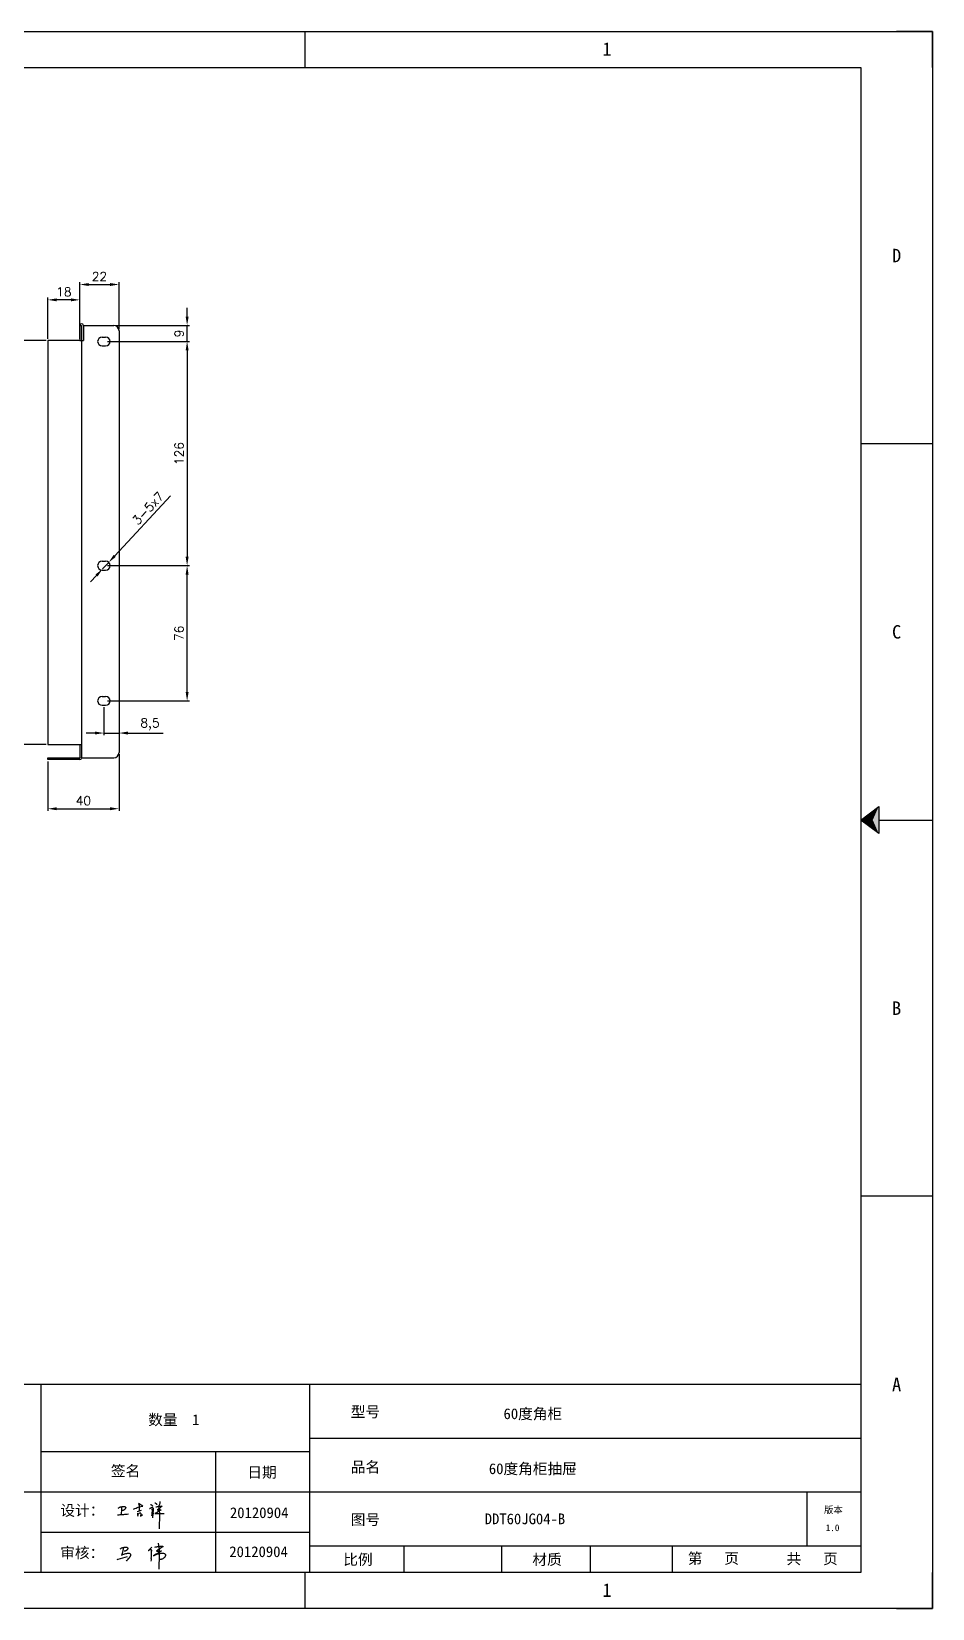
# Model space of a CAD drawing. Header units: millimetres. Extents: x -43476 to -13830, y -16942 to 55335.
# Drawn here: x -24209 to -23703, y 33337 to 34223 of the extents above; entities that cross this region are included whole.
import ezdxf
from ezdxf.enums import TextEntityAlignment as Align

# ---------------------------------------------------------------- set-up
doc = ezdxf.new("R2010")
doc.units = ezdxf.units.MM
doc.linetypes.add('DOT', pattern=[0.25, 0, -0.25])
doc.layers.add('dim', color=2, linetype='Continuous', lineweight=9)
doc.layers.add('print', color=30, linetype='Continuous')
doc.styles.add('Dartop', font='')
doc.styles.add('hzHT', font='simhei.ttf')
doc.styles.get("Standard").update_dxf_attribs({"font": 'txt', "bigfont": 'gbcbig.shx'})
doc.styles.get('Dartop').set_extended_font_data('FangSong_GB2312')
doc.dimstyles.new('small', dxfattribs={"dimtxt": 5, "dimasz": 5, "dimexe": 1.25, "dimexo": 1, "dimgap": 2, "dimtad": 1, "dimtxsty": 'Standard', "dimcen": 2.5, "dimadec": 0, "dimazin": 0, "dimtfac": 1, "dimtmove": 0, "dimatfit": 3, "dimfxl": 0, "dimarcsym": 0})

# ---------------------------------------------------------------- blocks, each defined once
blk = doc.blocks.new('*U4')
at = {"color": 254, "linetype": 'Continuous', "extrusion": (0, 0, -1)}
for points in [[(-33.167, 11), (-33, 11), (-33.25, 11.188)], [(-33.167, 11), (-33.25, 10.812), (-33, 11)], [(-33.167, 11), (-33.25, 11.188), (-33.25, 10.812)]]:
    blk.add_solid(points, dxfattribs=at)
blk = doc.blocks.new('h')
for p, q in [((20773.3, -2331.8), (20775.3, -2338.7)), ((20789.1, -2340.9), (20773.5, -2331.9)), ((20775.3, -2338.7), (20775.6, -2351.2)), ((20845.7, -2343.5), (20848.4, -2353)), ((20768.1, -2360.9), (20773, -2359.1)), ((20769.5, -2366.9), (20769.8, -2370.6)), ((20769.8, -2370.6), (20770.9, -2378)), ((20770.9, -2378), (20771.5, -2370.6)), ((20772.4, -2369.3), (20774.9, -2367.8)), ((20773, -2359.1), (20784.1, -2355.2)), ((20775.6, -2351.2), (20775.5, -2357.3)), ((20782.2, -2369.2), (20780, -2377.1)), ((20780, -2377.1), (20788.3, -2371.3)), ((20780.1, -2366.4), (20780.8, -2366.4)), ((20781.9, -2367.4), (20782.2, -2369.2)), ((20848.9, -2370.3), (20847.9, -2424)), ((20848.4, -2353), (20848.9, -2370.3))]:
    blk.add_line(p, q)
for points in [[(20699.1, -2348.2, -0.029745), (20704.6, -2345.4, -0.046842), (20708.4, -2344.2, -0.00919), (20714.3, -2343, -0.018517), (20717.2, -2342.5, -0.037841), (20720.3, -2342.4, -0.039541), (20723.2, -2342.8, -0.149785), (20726, -2344.3, -0.204935), (20726.9, -2346.6, -0.074872), (20726.5, -2348.3, -0.061615), (20725.6, -2350.3, -0.034204), (20723.8, -2352.6, -0.045776), (20722.3, -2354.1, -0.054985), (20720.4, -2355.3, -0.036348), (20717.3, -2356.5, -0.067752), (20715.7, -2356.8, -0.043553), (20713.2, -2356.7)], [(20755, -2351.9, -0.024077), (20759.9, -2350.1, -0.013147), (20768.7, -2346.5, -0.00522), (20775.4, -2344.1, -0.018517), (20777.3, -2343.4, -0.008274), (20786.3, -2341, -0.039541), (20788.3, -2340.8, -0.079216), (20789.4, -2341, -0.204935)], [(20816.8, -2335, -0.053561), (20819.6, -2336.1, -0.075272), (20821.3, -2337.3, -0.005295), (20822.5, -2338.5, -0.009337), (20823.1, -2339.1, -0.026146), (20823.7, -2339.8, -0.016644), (20824.5, -2340.9)], [(20832.1, -2329.2, -0.053561), (20834.9, -2330.3, -0.075272), (20836.7, -2331.5, -0.005295), (20837.8, -2332.6, -0.009337), (20838.5, -2333.3, -0.026146), (20839, -2334, -0.016644), (20839.8, -2335.1)], [(20836, -2343.7, -0.02797), (20842.1, -2342.6, -0.048868), (20845.6, -2342.2, -0.00919), (20851.1, -2341.4, -0.018517), (20853.9, -2341.1, -0.037841), (20856.7, -2341.2, -0.039541), (20859.4, -2341.6, -0.018282), (20840.6, -2354.7, -0.000937)], [(20847.6, -2340.2, 0.021784), (20849.6, -2335.9, 0.028296), (20850.8, -2332.4, 0.008136), (20851.9, -2328.2, 0.028913), (20852.2, -2327, 0.08193), (20852.1, -2325.9, 0.075058), (20851.7, -2324.7, 0.275043)], [(20696.6, -2372.4, 0.002073), (20710.6, -2371.9, 0.016137), (20719.6, -2371.3, 0.008314), (20736.9, -2369.3)], [(20813.5, -2350.1, 0.007348), (20815.9, -2348.7, 0.008421), (20818, -2347.3, 0.009459), (20819.7, -2346.2, -0.016325), (20820.7, -2345.5, -0.173771), (20821.8, -2345.3, -0.085159), (20823.9, -2346, -0.125883), (20826, -2347.9, -0.160659), (20826.6, -2350.1, -0.010447), (20826.5, -2352.3, -0.008247), (20826.2, -2355.1, -0.002698), (20825.3, -2374, 0.001562), (20823.9, -2383.7, 0.016137)]]:
    blk.add_lwpolyline(points, format="xyb")
for points in [[(20711.3, -2343.5), (20711.3, -2343.5), (20711.5, -2355.8), (20710.7, -2368), (20710.6, -2371.9)], [(20821.5, -2350.6), (20822.4, -2359.2), (20822.2, -2364.9), (20821.7, -2369), (20821.3, -2376.3), (20823.6, -2368.5), (20827.2, -2366.3), (20829.5, -2366.3)], [(20840.6, -2354.7), (20850, -2354.7), (20855, -2354.3), (20845.9, -2361.1), (20840.5, -2364), (20833, -2367.5), (20863.2, -2367.4), (20865.9, -2367.3)]]:
    blk.add_lwpolyline(points)
for centre, radius, start, end in [((20773.7, -2371.2), 2.3, 121.9907, 163.6016), ((20787.5, -2406), 40.3, 100.6183, 108.2482), ((20780.8, -2367.6), 1.15, 9.4675, 90)]:
    blk.add_arc(centre, radius, start, end)
blk = doc.blocks.new('*D107')
at = {"layer": 'Defpoints', "color": 0, "transparency": 16777216}
for p in [(-24199.72, 34049.18), (-24223.48, 33822.18), (-24199.72, 33822.18)]:
    blk.add_point(p, dxfattribs=at)
at = {"layer": 'dim', "color": 0, "lineweight": -2, "transparency": 16777216}
for p, q in [((-24200.72, 34049.18), (-24224.73, 34049.18)), ((-24223.48, 34044.18), (-24223.48, 33827.18)), ((-24200.72, 33822.18), (-24224.73, 33822.18))]:
    blk.add_line(p, q, dxfattribs=at)
at = {"layer": 'dim', "color": 0, "transparency": 16777216}
for points in [[(-24224.31, 34044.18), (-24222.64, 34044.18), (-24223.48, 34049.18)], [(-24224.31, 33827.18), (-24222.64, 33827.18), (-24223.48, 33822.18)]]:
    blk.add_solid(points, dxfattribs=at)
at = {"layer": 'dim', "color": 0, "transparency": 16777216, "insert": (-24227.98, 33935.68), "char_height": 5, "attachment_point": 5, "rotation": 90}
blk.add_mtext('227', dxfattribs=at)
blk = doc.blocks.new('*D108')
at = {"layer": 'Defpoints', "color": 0, "transparency": 16777216}
for p in [(-24159.72, 34080.69), (-24181.72, 34057.68), (-24159.72, 34054.68)]:
    blk.add_point(p, dxfattribs=at)
at = {"layer": 'dim', "color": 0, "lineweight": -2, "transparency": 16777216}
for p, q in [((-24181.72, 34058.68), (-24181.72, 34081.94)), ((-24176.72, 34080.69), (-24164.72, 34080.69)), ((-24159.72, 34055.68), (-24159.72, 34081.94))]:
    blk.add_line(p, q, dxfattribs=at)
at = {"layer": 'dim', "color": 0, "transparency": 16777216}
for points in [[(-24176.72, 34081.52), (-24176.72, 34079.86), (-24181.72, 34080.69)], [(-24164.72, 34081.52), (-24164.72, 34079.86), (-24159.72, 34080.69)]]:
    blk.add_solid(points, dxfattribs=at)
at = {"layer": 'dim', "color": 0, "transparency": 16777216, "insert": (-24170.72, 34085.19), "char_height": 5, "attachment_point": 5}
blk.add_mtext('22', dxfattribs=at)
blk = doc.blocks.new('*D109')
at = {"layer": 'Defpoints', "color": 0, "transparency": 16777216}
for p in [(-24199.72, 34072.08), (-24199.72, 34049.18), (-24181.72, 34049.18)]:
    blk.add_point(p, dxfattribs=at)
at = {"layer": 'dim', "color": 0, "lineweight": -2, "transparency": 16777216}
for p, q in [((-24199.72, 34050.18), (-24199.72, 34073.33)), ((-24186.72, 34072.08), (-24194.72, 34072.08)), ((-24181.72, 34050.18), (-24181.72, 34073.33))]:
    blk.add_line(p, q, dxfattribs=at)
at = {"layer": 'dim', "color": 0, "transparency": 16777216}
for points in [[(-24194.72, 34072.91), (-24194.72, 34071.24), (-24199.72, 34072.08)], [(-24186.72, 34072.91), (-24186.72, 34071.24), (-24181.72, 34072.08)]]:
    blk.add_solid(points, dxfattribs=at)
at = {"layer": 'dim', "color": 0, "transparency": 16777216, "insert": (-24190.72, 34076.58), "char_height": 5, "attachment_point": 5}
blk.add_mtext('18', dxfattribs=at)
blk = doc.blocks.new('*D110')
at = {"layer": 'Defpoints', "color": 0, "transparency": 16777216}
for p in [(-24159.72, 33817.68), (-24199.72, 33813.68), (-24159.72, 33786.05)]:
    blk.add_point(p, dxfattribs=at)
at = {"layer": 'dim', "color": 0, "lineweight": -2, "transparency": 16777216}
for p, q in [((-24159.72, 33816.68), (-24159.72, 33784.8)), ((-24199.72, 33812.68), (-24199.72, 33784.8)), ((-24194.72, 33786.05), (-24164.72, 33786.05))]:
    blk.add_line(p, q, dxfattribs=at)
at = {"layer": 'dim', "color": 0, "transparency": 16777216}
for points in [[(-24194.72, 33786.88), (-24194.72, 33785.22), (-24199.72, 33786.05)], [(-24164.72, 33786.88), (-24164.72, 33785.22), (-24159.72, 33786.05)]]:
    blk.add_solid(points, dxfattribs=at)
at = {"layer": 'dim', "color": 0, "transparency": 16777216, "insert": (-24179.72, 33790.55), "char_height": 5, "attachment_point": 5}
blk.add_mtext('40', dxfattribs=at)
blk = doc.blocks.new('*D111')
at = {"layer": 'Defpoints', "color": 0, "transparency": 16777216}
for p in [(-24162.72, 34057.68), (-24121.45, 34057.68), (-24167.22, 34048.68)]:
    blk.add_point(p, dxfattribs=at)
at = {"layer": 'dim', "color": 0, "lineweight": -2, "transparency": 16777216}
for p, q in [((-24121.45, 34062.68), (-24121.45, 34067.68)), ((-24161.72, 34057.68), (-24120.2, 34057.68)), ((-24121.45, 34048.68), (-24121.45, 34057.68)), ((-24166.22, 34048.68), (-24120.2, 34048.68)), ((-24121.45, 34043.68), (-24121.45, 34038.68))]:
    blk.add_line(p, q, dxfattribs=at)
at = {"layer": 'dim', "color": 0, "transparency": 16777216}
for points in [[(-24122.28, 34062.68), (-24120.61, 34062.68), (-24121.45, 34057.68)], [(-24122.28, 34043.68), (-24120.61, 34043.68), (-24121.45, 34048.68)]]:
    blk.add_solid(points, dxfattribs=at)
at = {"layer": 'dim', "color": 0, "transparency": 16777216, "insert": (-24125.95, 34053.18), "char_height": 5, "attachment_point": 5, "rotation": 90}
blk.add_mtext('9', dxfattribs=at)
blk = doc.blocks.new('*D112')
at = {"layer": 'Defpoints', "color": 0, "transparency": 16777216}
for p in [(-24167.22, 34048.68), (-24167.22, 33922.68), (-24121.45, 33922.68)]:
    blk.add_point(p, dxfattribs=at)
at = {"layer": 'dim', "color": 0, "lineweight": -2, "transparency": 16777216}
for p, q in [((-24166.22, 34048.68), (-24120.2, 34048.68)), ((-24121.45, 34043.68), (-24121.45, 33927.68)), ((-24166.22, 33922.68), (-24120.2, 33922.68))]:
    blk.add_line(p, q, dxfattribs=at)
at = {"layer": 'dim', "color": 0, "transparency": 16777216}
for points in [[(-24122.28, 34043.68), (-24120.61, 34043.68), (-24121.45, 34048.68)], [(-24122.28, 33927.68), (-24120.61, 33927.68), (-24121.45, 33922.68)]]:
    blk.add_solid(points, dxfattribs=at)
at = {"layer": 'dim', "color": 0, "transparency": 16777216, "insert": (-24125.95, 33985.68), "char_height": 5, "attachment_point": 5, "rotation": 90}
blk.add_mtext('126', dxfattribs=at)
blk = doc.blocks.new('*D113')
at = {"layer": 'Defpoints', "color": 0, "transparency": 16777216}
for p in [(-24167.22, 33922.68), (-24121.45, 33922.68), (-24167.22, 33846.68)]:
    blk.add_point(p, dxfattribs=at)
at = {"layer": 'dim', "color": 0, "lineweight": -2, "transparency": 16777216}
for p, q in [((-24166.22, 33922.68), (-24120.2, 33922.68)), ((-24121.45, 33851.68), (-24121.45, 33917.68)), ((-24166.22, 33846.68), (-24120.2, 33846.68))]:
    blk.add_line(p, q, dxfattribs=at)
at = {"layer": 'dim', "color": 0, "transparency": 16777216}
for points in [[(-24122.28, 33917.68), (-24120.61, 33917.68), (-24121.45, 33922.68)], [(-24122.28, 33851.68), (-24120.61, 33851.68), (-24121.45, 33846.68)]]:
    blk.add_solid(points, dxfattribs=at)
at = {"layer": 'dim', "color": 0, "transparency": 16777216, "insert": (-24125.95, 33884.68), "char_height": 5, "attachment_point": 5, "rotation": 90}
blk.add_mtext('76', dxfattribs=at)
blk = doc.blocks.new('*D114')
at = {"layer": 'Defpoints', "color": 0, "transparency": 16777216}
for p in [(-24168.22, 33844.18), (-24159.72, 33846.68), (-24159.72, 33828.59)]:
    blk.add_point(p, dxfattribs=at)
at = {"layer": 'dim', "color": 0, "lineweight": -2, "transparency": 16777216}
for p, q in [((-24168.22, 33843.18), (-24168.22, 33827.34)), ((-24159.72, 33845.68), (-24159.72, 33827.34)), ((-24173.22, 33828.59), (-24178.22, 33828.59)), ((-24168.22, 33828.59), (-24159.72, 33828.59)), ((-24154.72, 33828.59), (-24134.89, 33828.59))]:
    blk.add_line(p, q, dxfattribs=at)
at = {"layer": 'dim', "color": 0, "transparency": 16777216}
for points in [[(-24173.22, 33829.43), (-24173.22, 33827.76), (-24168.22, 33828.59)], [(-24154.72, 33829.43), (-24154.72, 33827.76), (-24159.72, 33828.59)]]:
    blk.add_solid(points, dxfattribs=at)
at = {"layer": 'dim', "color": 0, "transparency": 16777216, "insert": (-24142.31, 33833.51), "char_height": 5, "attachment_point": 5}
blk.add_mtext('8,5', dxfattribs=at)
blk = doc.blocks.new('*D115')
at = {"layer": 'Defpoints', "color": 0, "transparency": 16777216}
for p in [(-24168.93, 33920.85), (-24165.52, 33924.51)]:
    blk.add_point(p, dxfattribs=at)
at = {"layer": 'dim', "color": 0, "lineweight": -2, "transparency": 16777216}
for p, q in [((-24130.79, 33961.85), (-24162.12, 33928.17)), ((-24168.93, 33920.85), (-24165.52, 33924.51)), ((-24172.33, 33917.19), (-24175.74, 33913.53))]:
    blk.add_line(p, q, dxfattribs=at)
at = {"layer": 'dim', "color": 0, "transparency": 16777216}
for points in [[(-24172.94, 33917.75), (-24171.72, 33916.62), (-24168.93, 33920.85)], [(-24162.73, 33928.74), (-24161.51, 33927.6), (-24165.52, 33924.51)]]:
    blk.add_solid(points, dxfattribs=at)
at = {"layer": 'dim', "color": 0, "transparency": 16777216, "insert": (-24143.39, 33954.91), "char_height": 5, "attachment_point": 5, "rotation": 47.06988}
blk.add_mtext('3-5x7', dxfattribs=at)

msp = doc.modelspace()

# ---------------------------------------------------------------- linework, layer by layer
at = {"color": 0, "linetype": 'DOT'}
for p, q in [((-24982.292, 34222.886), (-23722.706, 34222.886)), ((-23702.562, 34202.742), (-23702.562, 33356.693)), ((-23722.706, 33336.549), (-24982.292, 33336.549))]:
    msp.add_line(p, q, dxfattribs=at)
at = {"color": 0}
for p, q in [((-24055.083, 34202.742), (-24055.083, 34222.886)), ((-23702.562, 34222.886), (-23722.706, 34222.886)), ((-23702.562, 34202.742), (-23702.562, 34222.886)), ((-24942.004, 34202.742), (-23742.85, 34202.742)), ((-23742.85, 34202.742), (-23742.85, 33356.693)), ((-23702.562, 33991.23), (-23742.85, 33991.23)), ((-23732.778, 33779.717), (-23702.562, 33779.717)), ((-23702.562, 33568.205), (-23742.85, 33568.205)), ((-23742.85, 33462.449), (-24354.725, 33462.449)), ((-24203.645, 33462.449), (-24203.645, 33356.693)), ((-24052.565, 33356.693), (-24052.565, 33462.449)), ((-24203.645, 33424.679), (-24052.565, 33424.679)), ((-24105.443, 33424.679), (-24105.443, 33356.693)), ((-24052.565, 33432.233), (-23742.85, 33432.233)), ((-24354.725, 33402.017), (-24203.645, 33402.017)), ((-24203.645, 33402.017), (-23742.85, 33402.017)), ((-23773.066, 33371.801), (-23773.066, 33402.017)), ((-24203.645, 33379.355), (-24052.565, 33379.355)), ((-24052.565, 33371.801), (-23742.85, 33371.801)), ((-23999.411, 33356.693), (-23999.411, 33371.801)), ((-23944.632, 33356.693), (-23944.632, 33371.801)), ((-23894.834, 33356.693), (-23894.834, 33371.801)), ((-23848.606, 33356.693), (-23848.606, 33371.801)), ((-23742.85, 33356.693), (-24942.004, 33356.693)), ((-24055.083, 33336.549), (-24055.083, 33356.693)), ((-23702.562, 33336.549), (-23702.562, 33356.693)), ((-23722.706, 33336.549), (-23702.562, 33336.549))]:
    msp.add_line(p, q, dxfattribs=at)
for p, q in [((-24181.725, 34057.678), (-24181.725, 34049.178)), ((-24181.725, 34057.678), (-24180.725, 34057.678)), ((-24180.725, 34057.678), (-24180.725, 33814.678)), ((-24179.725, 34057.678), (-24179.725, 34049.178)), ((-24179.725, 34057.678), (-24162.725, 34057.678)), ((-24159.725, 34054.678), (-24159.725, 33817.678)), ((-24199.725, 34049.178), (-24199.725, 33822.178)), ((-24181.725, 34049.178), (-24199.725, 34049.178)), ((-24181.725, 34049.178), (-24179.725, 34049.178)), ((-24169.225, 34051.178), (-24167.225, 34051.178)), ((-24169.225, 34046.178), (-24167.225, 34046.178)), ((-24169.225, 33925.178), (-24167.225, 33925.178)), ((-24169.225, 33920.178), (-24167.225, 33920.178)), ((-24169.225, 33849.178), (-24167.225, 33849.178)), ((-24169.225, 33844.178), (-24167.225, 33844.178)), ((-24199.725, 33822.178), (-24180.725, 33822.178)), ((-24199.725, 33813.678), (-24199.725, 33814.678)), ((-24199.725, 33814.678), (-24181.725, 33814.678)), ((-24181.725, 33822.178), (-24181.725, 33814.678)), ((-24180.725, 33814.678), (-24162.725, 33814.678)), ((-24181.725, 33813.678), (-24199.725, 33813.678)), ((-24137.626, 33373.278), (-24137.193, 33369.657)), ((-24138.762, 33367.026), (-24140.247, 33366.223)), ((-24137.694, 33367.597), (-24138.762, 33367.026)), ((-24138.701, 33368.798), (-24136.814, 33368.798)), ((-24135.807, 33368.89), (-24137.694, 33367.597)), ((-24137.122, 33366.984), (-24137.282, 33358.664)), ((-24137.193, 33369.657), (-24137.122, 33366.984)), ((-24136.814, 33368.798), (-24135.807, 33368.89))]:
    msp.add_line(p, q)
msp.add_lwpolyline([(-23742.85, 33779.717), (-23732.778, 33787.271), (-23732.778, 33772.163), (-23742.85, 33779.717)], close=True, dxfattribs=at)
for points in [[(-24159.114, 33370.104, -0.029745), (-24158.25, 33370.537, -0.0468422), (-24157.665, 33370.725, -0.0091902), (-24156.753, 33370.91, -0.0185172), (-24156.295, 33370.976, -0.0378406), (-24155.823, 33370.991, -0.0395413), (-24155.375, 33370.935, -0.1497852), (-24154.936, 33370.696, -0.2049352), (-24154.802, 33370.349, -0.0748717), (-24154.853, 33370.075, -0.0616146), (-24155.002, 33369.772, -0.0342039), (-24155.272, 33369.416, -0.0457759), (-24155.514, 33369.184, -0.054985), (-24155.807, 33369.001, -0.0363479), (-24156.291, 33368.808, -0.0677521), (-24156.534, 33368.766, -0.0435534), (-24156.916, 33368.786)], [(-24139.628, 33371.025, -0.0279703), (-24138.407, 33371.251, -0.0488679), (-24137.7, 33371.326, -0.0091902), (-24136.588, 33371.491, -0.0185172), (-24136.032, 33371.542, -0.0378406), (-24135.461, 33371.53, -0.0395413), (-24134.924, 33371.434, -0.0182819), (-24138.701, 33368.798, -0.0009369)], [(-24140.247, 33366.223, -0.029745), (-24138.9, 33366.898, -0.0468422), (-24137.987, 33367.191, -0.0091902), (-24136.564, 33367.479, -0.0185172), (-24135.85, 33367.582, -0.0378406), (-24135.114, 33367.605, -0.0395413), (-24134.414, 33367.518, -0.1497852), (-24133.731, 33367.145, -0.2049352), (-24133.521, 33366.604, -0.0748717), (-24133.601, 33366.177, -0.0616146), (-24133.833, 33365.705, -0.0342039), (-24134.255, 33365.148, -0.0457759), (-24134.632, 33364.788, -0.054985), (-24135.088, 33364.501, -0.0363479), (-24135.844, 33364.2, -0.0677521), (-24136.223, 33364.135, -0.0435534), (-24136.818, 33364.166)]]:
    msp.add_lwpolyline(points, format="xyb")
msp.add_lwpolyline([(-24157.21, 33370.822), (-24157.21, 33370.822), (-24157.498, 33369.052), (-24157.974, 33367.387), (-24158.284, 33366.366)])
for centre, radius, start, end in [((-24180.725, 34057.678), 1, 0, 180), ((-24162.725, 34054.678), 3, 0, 90), ((-24169.225, 34048.678), 2.5, 90, 270), ((-24167.225, 34048.678), 2.5, 270, 90), ((-24169.225, 33922.678), 2.5, 90, 270), ((-24167.225, 33922.678), 2.5, 270, 90), ((-24169.225, 33846.678), 2.5, 90, 270), ((-24167.225, 33846.678), 2.5, 270, 90), ((-24181.725, 33814.678), 1, 270, 0), ((-24162.725, 33817.678), 3, 270, 0), ((-24195.383, 33424.733), 76.257, 313.366132, 315.296084), ((-24161.323, 33367.294), 3.193, 281.076982, 291.212632), ((-24231.524, 33652.245), 296.638, 283.91895, 284.971512), ((-24153.406, 33357.922), 9.752, 113.202449, 120.017497), ((-24155.695, 33363.261), 3.943, 102.47486, 113.202449), ((-24149.982, 33337.439), 30.39, 100.36867, 102.47486), ((-24156.33, 33365.799), 2.515, 283.816254, 294.030509), ((-24154.103, 33359.965), 7.49, 96.125337, 100.36867), ((-24155.793, 33364.555), 1.16, 294.836428, 309.901134), ((-24171.258, 33378.823), 22.192, 316.919563, 320.58866), ((-24154.502, 33363.684), 3.75, 87.457037, 96.125337), ((-24154.489, 33363.998), 3.435, 78.399567, 87.457037), ((-24158.682, 33368.042), 5.643, 324.094808, 331.378357), ((-24154.003, 33366.361), 1.022, 44.324655, 78.399567), ((-24154.303, 33365.828), 0.754, 319.573073, 337.48549), ((-24156.379, 33367.487), 3.388, 324.910666, 333.348429), ((-24154.731, 33366.872), 1.65, 326.76781, 340.871018), ((-24153.678, 33366.679), 0.567, 357.998393, 44.324655), ((-24154.232, 33366.699), 1.122, 340.871018, 357.998393), ((-24150.691, 33382.087), 14.915, 299.265464, 300.9495), ((-24116.901, 33257.063), 115.167, 102.46592, 103.2053), ((-23900.9, 33328.265), 243.4, 171.410173, 171.768083), ((-24141.749, 33369.027), 0.488, 52.375745, 91.291159), ((-24570.645, 33382.861), 429.463, 357.565664, 358.057278), ((-24141.917, 33369.103), 0.559, 357.196828, 33.705179), ((-24154.494, 33369.926), 13.166, 352.912546, 354.802684), ((-24149.555, 33369.477), 8.207, 354.802684, 357.196828)]:
    msp.add_arc(centre, radius, start, end)
at = {"layer": 'print'}
msp.add_lwpolyline([(-24982.292, 34222.886), (-23702.562, 34222.886), (-23702.562, 33336.549), (-24982.292, 33336.549)], close=True, dxfattribs=at)

# ---------------------------------------------------------------- block references
at = {"color": 0, "linetype": 'Continuous', "xscale": 40.28805309813855, "yscale": 40.28805309843684, "zscale": 40.28805309843723}
msp.add_blockref('*U4', (-25072.356, 33336.549), dxfattribs=at)
at = {"color": 0, "xscale": 0.1549482039698633, "yscale": 0.1549482039698633, "zscale": 0.1549482039698633}
msp.add_blockref('h', (-27367.555, 33756.816), dxfattribs=at)

# ---------------------------------------------------------------- texts
at = {"color": 0}
for s, height, style, p in [('1', 7.554, 'Dartop', (-23885.451, 34213.054)), ('D', 7.554, 'Dartop', (-23722.706, 34096.986)), ('C', 7.554, 'Dartop', (-23722.706, 33885.474)), ('B', 7.554, 'Dartop', (-23722.706, 33673.961)), ('A', 7.554, 'Dartop', (-23722.706, 33462.449)), ('型号', 6.0432, 'hzHT', (-24021.211, 33447.077)), ('数量  1', 6.0432, 'hzHT', (-24128.917, 33442.64)), ('60度角柜', 6.0432, 'hzHT', (-23927.146, 33445.98)), ('签名', 6.0432, 'hzHT', (-24156.064, 33413.84)), ('日期', 6.0432, 'hzHT', (-24079.382, 33413.096)), ('品名', 6.0432, 'hzHT', (-24021.211, 33416.054)), ('60度角柜抽屉', 6.0432, 'hzHT', (-23927.146, 33415.088)), ('20120904', 6.0432, 'hzHT', (-24080.933, 33390.377)), ('图号', 6.0432, 'hzHT', (-24021.211, 33386.515)), ('DDT60JG04-B', 6.04321, 'hzHT', (-23931.595, 33386.91)), ('版本', 3.777, 'hzHT', (-23758.249, 33391.99)), ('1.0', 3.777, 'Dartop', (-23758.704, 33381.896)), ('20120904', 6.0432, 'hzHT', (-24081.293, 33368.449)), ('比例', 6.0432, 'hzHT', (-24025.425, 33364.09)), ('材质', 6.0432, 'hzHT', (-23919.175, 33364.09)), ('第   页', 6.0432, 'hzHT', (-23825.691, 33364.716)), ('共   页', 6.0432, 'hzHT', (-23770.179, 33364.496)), ('1', 7.554, 'Dartop', (-23885.451, 33346.86))]:
    msp.add_text(s, height=height, dxfattribs=dict(at, style=style)).set_placement(p, align=Align.MIDDLE_CENTER)
at = {"color": 0, "style": 'hzHT'}
for s, p in [('设计：', (-24192.672, 33388.662)), ('审核：', (-24192.762, 33364.864))]:
    msp.add_text(s, height=6.0432, dxfattribs=at).set_placement(p)

# ---------------------------------------------------------------- dimensions: what is measured, and where the dimension line sits
at = {"layer": 'dim'}
for base, p1, p2, picture, middle in [((-24199.725, 34072.076), (-24181.725, 34049.178), (-24199.725, 34049.178), '*D109', (-24190.725, 34076.576)), ((-24159.725, 34080.692), (-24181.725, 34057.678), (-24159.725, 34054.678), '*D108', (-24170.725, 34085.192)), ((-24159.725, 33828.594), (-24168.225, 33844.178), (-24159.725, 33846.678), '*D114', (-24142.308, 33833.511)), ((-24159.725, 33786.051), (-24199.725, 33813.678), (-24159.725, 33817.678), '*D110', (-24179.725, 33790.551))]:
    dim = msp.add_linear_dim(base=base, p1=p1, p2=p2, dimstyle='small', override={"dimpost": '\\X'}, dxfattribs=at)
    dim.commit()
    dim.dimension.update_dxf_attribs({"geometry": picture, "text_midpoint": middle})
for base, p1, p2, picture, middle in [((-24121.445, 34057.678), (-24167.225, 34048.678), (-24162.725, 34057.678), '*D111', (-24125.945, 34053.178)), ((-24223.477, 33822.178), (-24199.725, 34049.178), (-24199.725, 33822.178), '*D107', (-24227.977, 33935.678)), ((-24121.445, 33922.678), (-24167.225, 34048.678), (-24167.225, 33922.678), '*D112', (-24125.945, 33985.678)), ((-24121.445, 33922.678), (-24167.225, 33846.678), (-24167.225, 33922.678), '*D113', (-24125.945, 33884.678))]:
    dim = msp.add_linear_dim(base=base, p1=p1, p2=p2, angle=90, dimstyle='small', override={"dimpost": '\\X'}, dxfattribs=at)
    dim.commit()
    dim.dimension.update_dxf_attribs({"geometry": picture, "text_midpoint": middle})
dim = msp.add_diameter_dim_2p(p1=(-24168.927, 33920.847), p2=(-24165.522, 33924.508), text='3-5x7', dimstyle='small', override={"dimpost": '\\X'}, dxfattribs=at)
dim.commit()
dim.dimension.update_dxf_attribs({"geometry": '*D115', "text_midpoint": (-24140.094, 33951.843), "dimtype": 163})

doc.saveas('drawing.dxf')
